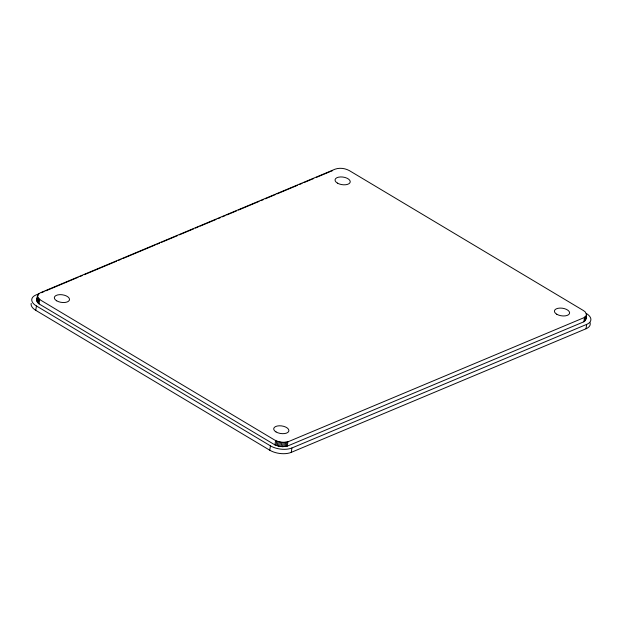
<?xml version="1.0" encoding="UTF-8"?>
<svg xmlns="http://www.w3.org/2000/svg" width="622" height="622" viewBox="0 0 622 622"><rect width="100%" height="100%" fill="white"/><g stroke="black" fill="none" stroke-linecap="round" stroke-linejoin="round"><path stroke-width="0.93" d="M36.815 300.527L37.748 294.844L40.282 292.791L335.033 169.2C339.698 167.52 345.07 168.274 349.362 170.622L583.366 310.51C587.759 312.399 587.207 319.319 583.864 321.784L287.278 446.145L282.474 446.689L278.524 446.161L274.94 444.917L39.031 303.886C35.742 301.965 36.923 297.814 37.748 294.844M37.522 295.481L37.856 297.526L40.578 300.099L274.574 439.995C278.866 442.343 284.246 443.097 288.903 441.418L583.661 317.826L586.188 315.774M585.543 320.151L585.978 316.411M36.923 301.211L37.577 296.834M590.084 322.701A15.325 7.666 8.4 0 1 586.025 328.766L291.267 452.357A15.325 7.666 8.4 0 1 269.769 450.219L35.773 310.331L36.418 305.954A15.325 7.666 8.4 0 1 35.975 294.976L39.559 293.475M37.895 296.002L38.152 294.245M37.211 301.903L37.856 297.526M37.662 302.58L38.307 298.202M38.276 303.248L38.922 298.871M39.031 303.886L39.684 299.509M269.769 450.219L270.414 445.842L36.418 305.954M274.94 444.917L275.585 440.539M276.059 445.399L276.704 441.021M277.257 445.818L277.91 441.441M278.524 446.161L279.169 441.783M279.83 446.425L280.475 442.048M281.152 446.596L281.797 442.219M282.474 446.689L283.119 442.312M283.772 446.682L284.417 442.304M285.016 446.588L285.661 442.211M286.19 446.409L286.835 442.032M287.278 446.145L287.924 441.768M291.267 452.357L291.912 447.98L586.67 324.389A15.325 7.666 8.4 0 0 586.227 313.418M583.864 321.784L584.509 317.407M584.579 321.294L585.224 316.917M585.139 320.75L585.792 316.373M585.776 319.514L586.476 314.468M586.025 328.766L586.67 324.389M37.102 299.221L37.507 298.622M41.355 292.729L44.038 291.601M45.834 290.847L78.084 277.326M79.88 276.572L82.563 275.445M84.359 274.691L116.609 261.17M118.398 260.416L121.088 259.288M122.884 258.542L155.135 245.014M156.923 244.267L159.613 243.14M161.401 242.386L177.534 235.621M179.323 234.875L193.66 228.865M195.448 228.111L198.138 226.983M199.926 226.237L216.052 219.473M217.848 218.719L220.538 217.591M222.326 216.845L225.016 215.717M226.805 214.963L236.663 210.835M238.451 210.08L259.063 201.442M260.851 200.688L263.541 199.561M265.33 198.807L275.188 194.678M276.977 193.924L297.58 185.286M299.376 184.532L302.067 183.404M303.855 182.658L313.713 178.522M316.396 177.394L329.839 171.765M330.733 171.384A15.325 7.666 8.4 0 1 332.202 170.863M35.773 310.331A15.325 7.666 8.4 0 1 31.186 303.396M291.912 447.98A15.325 7.666 8.4 0 1 270.414 445.842M337.381 183.086A7.666 3.833 8.4 0 0 350.023 182.619A7.666 3.833 8.4 0 0 340.522 176.936A7.666 3.833 8.4 0 0 337.381 183.086M556.752 314.234A7.666 3.833 8.4 0 0 569.394 313.76A7.666 3.833 8.4 0 0 559.901 308.084A7.666 3.833 8.4 0 0 556.752 314.234M56.656 300.799A7.666 3.833 8.4 0 0 69.306 300.325A7.666 3.833 8.4 0 0 59.805 294.649A7.666 3.833 8.4 0 0 56.656 300.799M276.036 431.94A7.666 3.833 8.4 0 0 288.678 431.474A7.666 3.833 8.4 0 0 279.177 425.79A7.666 3.833 8.4 0 0 276.036 431.94"/></g></svg>
